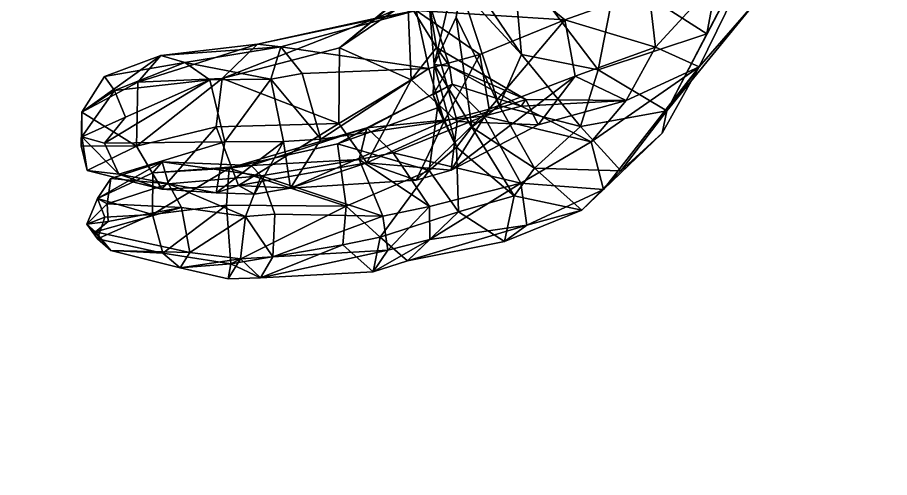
# Model space of a CAD drawing. Extents: x -49 to 48, y 0 to 189.
# Drawn here: x 34.34 to 46.64, y 109.92 to 116.4 of the extents above; entities that cross this region are included whole.
import ezdxf

# ---------------------------------------------------------------- set-up
doc = ezdxf.new("R2010")
doc.units = 0
doc.layers.add('Mesh1', color=7, linetype='CONTINUOUS')

msp = doc.modelspace()

# ---------------------------------------------------------------- meshes
at = {"layer": 'Mesh1', "color": 7}
mesh = msp.add_polyface(dxfattribs=at)
corners = [(40.055966, 117.716801, 37.049773), (40.12613, 118.419735, 36.167391), (40.213349, 118.035732, 37.342291), (40.720708, 120.459765, 32.101689), (40.593267, 116.813112, 30.329799), (40.096838, 117.873811, 28.3261), (41.103234, 119.485354, 34.213185), (40.528478, 116.410006, 32.126066), (41.325678, 117.252252, 27.824664), (41.381009, 119.631058, 26.034051), (40.406507, 119.0095, 27.115428), (40.146706, 116.610858, 34.681524), (40.221131, 115.741733, 33.26333), (40.684941, 118.330578, 42.065329), (38.992936, 118.440953, 43.3698), (38.665196, 118.856747, 42.951412), (40.498086, 119.245678, 41.25302), (40.92685, 117.590191, 42.066531), (39.304272, 117.450879, 43.400756), (38.782074, 116.615018, 42.722102), (39.418469, 118.448651, 40.718035), (39.256729, 117.336316, 40.356837), (40.265439, 117.811527, 38.820464), (40.240044, 118.918957, 39.044207), (39.910637, 116.78484, 40.290194), (40.932686, 117.280514, 38.902674), (41.377774, 118.466358, 41.431906), (40.466294, 116.71616, 41.500682), (41.640908, 117.638287, 41.465369), (40.555737, 119.222317, 38.142454), (41.846863, 117.390819, 37.836592), (41.800889, 117.196369, 37.648901), (41.123253, 117.142605, 37.853091), (40.503735, 117.318706, 37.469923), (39.789399, 116.721805, 36.043658), (39.524769, 118.983259, 26.751257), (41.672322, 117.593039, 25.849511), (41.525601, 117.553473, 25.394419), (39.334675, 118.990377, 26.334725), (39.665095, 119.42453, 17.525868), (40.172092, 118.653733, 19.123324), (42.178115, 118.40275, 18.778069), (40.75037, 119.103457, 21.218602)]
mesh.append_faces([[corners[k] for k in face] for face in [(0, 1, 2), (3, 4, 5), (6, 7, 4), (8, 9, 10), (10, 5, 8), (1, 11, 6), (6, 11, 12), (12, 7, 6), (13, 14, 15), (15, 16, 13), (13, 17, 18), (18, 14, 13), (19, 18, 17), (20, 21, 22), (22, 23, 20), (24, 25, 22), (22, 21, 24), (26, 13, 16), (17, 13, 26), (27, 17, 28), (23, 22, 2), (2, 29, 23), (25, 30, 2), (2, 22, 25), (31, 32, 33), (33, 0, 31), (34, 0, 33), (0, 2, 30), (30, 31, 0), (29, 2, 1), (34, 11, 1), (1, 0, 34), (35, 36, 37), (37, 38, 35), (39, 40, 41), (38, 37, 42)]], dxfattribs={"color": 252})
mesh = msp.add_polyface(dxfattribs=at)
corners = [(44.06003, 116.175227, 29.921888), (44.349951, 117.711146, 27.835879), (42.789759, 116.989115, 27.432044), (42.532366, 115.663973, 29.691749), (41.325678, 117.252252, 27.824664), (44.944634, 117.731631, 36.34804), (43.340874, 115.985042, 36.776812), (43.243931, 116.796146, 37.188155), (43.319283, 117.230297, 38.016036), (42.719965, 118.71383, 25.63522), (41.381009, 119.631058, 26.034051), (44.681585, 119.040544, 25.846082), (45.799573, 119.855174, 37.111967), (44.09108, 118.115634, 38.584567), (45.451994, 118.826357, 29.679885), (43.49909, 115.086901, 31.915393), (44.752309, 116.622813, 33.176393), (43.952516, 115.707065, 34.791826), (45.606507, 118.656634, 34.375852), (41.004433, 116.649059, 40.962172), (42.229378, 116.920528, 39.586791), (40.932686, 117.280514, 38.902674), (42.543862, 118.81496, 40.17285), (42.795418, 117.908474, 40.07738), (41.640908, 117.638287, 41.465369), (41.377774, 118.466358, 41.431906), (40.92685, 117.590191, 42.066531), (41.846863, 117.390819, 37.836592), (42.060593, 116.37257, 38.210211), (41.123253, 117.142605, 37.853091), (41.800889, 117.196369, 37.648901), (44.328358, 117.519445, 24.917081), (44.388135, 117.542807, 25.404151), (46.55024, 118.994558, 26.105416), (46.637921, 119.000944, 25.559859), (41.525601, 117.553473, 25.394419), (41.672322, 117.593039, 25.849511), (40.75037, 119.103457, 21.218602), (43.196372, 119.257602, 20.594357)]
mesh.append_faces([[corners[k] for k in face] for face in [(0, 1, 2), (3, 2, 4), (5, 6, 7), (7, 8, 5), (2, 9, 10), (10, 4, 2), (1, 11, 9), (9, 2, 1), (12, 5, 8), (8, 13, 12), (14, 1, 0), (14, 0, 15), (15, 16, 14), (16, 17, 5), (5, 18, 16), (19, 20, 21), (22, 23, 24), (24, 25, 22), (23, 20, 19), (19, 24, 23), (25, 24, 26), (20, 8, 27), (27, 21, 20), (8, 20, 23), (23, 13, 8), (13, 23, 22), (7, 28, 29), (29, 30, 7), (30, 27, 8), (8, 7, 30), (31, 32, 33), (33, 34, 31), (35, 36, 32), (32, 31, 35), (37, 35, 31), (38, 31, 34)]], dxfattribs={"color": 252})
mesh = msp.add_polyface(dxfattribs=at)
corners = [(40.25079, 115.978634, 35.429697), (40.433102, 115.717716, 35.043932), (40.146706, 116.610858, 34.681524), (39.789399, 116.721805, 36.043658), (40.221131, 115.741733, 33.26333), (40.204819, 115.3111, 33.835944), (41.134187, 115.160502, 31.236463), (41.449968, 115.883181, 29.835319), (40.593267, 116.813112, 30.329799), (40.528478, 116.410006, 32.126066), (41.325678, 117.252252, 27.824664), (40.096838, 117.873811, 28.3261), (40.748799, 114.859271, 32.550013), (40.932686, 117.280514, 38.902674), (39.910637, 116.78484, 40.290194), (41.004433, 116.649059, 40.962172), (38.782074, 116.615018, 42.722102), (40.466294, 116.71616, 41.500682), (39.474911, 116.757946, 40.805529), (40.92685, 117.590191, 42.066531), (41.640908, 117.638287, 41.465369), (39.256729, 117.336316, 40.356837), (42.060593, 116.37257, 38.210211), (40.86086, 115.883917, 39.352019), (39.965787, 116.50334, 39.124472), (41.123253, 117.142605, 37.853091), (38.884591, 115.975122, 38.438033), (39.848626, 116.629208, 36.961905), (40.503735, 117.318706, 37.469923), (39.400948, 116.393042, 38.725451), (38.058477, 115.989212, 40.626086), (40.145413, 115.686593, 39.926394), (38.876622, 114.90728, 38.010375), (39.896729, 115.526799, 36.583556), (37.728787, 116.028152, 40.250056), (40.361836, 114.943428, 39.811278), (40.543591, 114.937763, 36.633051), (40.470738, 115.464496, 35.018263), (41.444779, 115.152706, 35.369544), (41.509663, 115.245296, 35.559271)]
mesh.append_faces([[corners[k] for k in face] for face in [(0, 1, 2), (2, 3, 0), (4, 2, 1), (1, 5, 4), (6, 7, 8), (8, 9, 6), (7, 10, 11), (11, 8, 7), (12, 6, 9), (9, 4, 12), (13, 14, 15), (16, 17, 18), (19, 17, 16), (20, 15, 17), (17, 15, 14), (14, 18, 17), (18, 14, 21), (22, 23, 24), (24, 25, 22), (26, 27, 28), (28, 29, 26), (30, 24, 31), (26, 32, 33), (33, 27, 26), (25, 24, 29), (29, 28, 25), (34, 29, 24), (23, 31, 24), (35, 31, 23), (27, 33, 0), (0, 3, 27), (0, 33, 36), (28, 27, 3), (37, 1, 38), (5, 1, 37), (1, 0, 39)]], dxfattribs={"color": 252})
mesh = msp.add_polyface(dxfattribs=at)
corners = [(42.789759, 116.989115, 27.432044), (42.532366, 115.663973, 29.691749), (44.06003, 116.175227, 29.921888), (41.325678, 117.252252, 27.824664), (41.449968, 115.883181, 29.835319), (43.49909, 115.086901, 31.915393), (42.28174, 114.867701, 31.200591), (41.134187, 115.160502, 31.236463), (42.30111, 113.688174, 33.670134), (42.848707, 114.240474, 33.031065), (41.634511, 114.280063, 32.375208), (41.34718, 113.88837, 32.930308), (40.748799, 114.859271, 32.550013), (42.923787, 115.233341, 35.955794), (43.952516, 115.707065, 34.791826), (42.431618, 114.65063, 35.308001), (43.432264, 114.773708, 33.681074), (44.752309, 116.622813, 33.176393), (42.060593, 116.37257, 38.210211), (42.204445, 115.576282, 37.929648), (40.996087, 115.112387, 39.20103), (40.86086, 115.883917, 39.352019), (41.686326, 114.892444, 37.341456), (40.459893, 114.253188, 38.611453), (41.509663, 115.245296, 35.559271), (40.543591, 114.937763, 36.633051), (43.340874, 115.985042, 36.776812), (43.243931, 116.796146, 37.188155), (41.439496, 114.067898, 35.604689), (42.60809, 113.977443, 34.441286), (40.92064, 115.012653, 35.418669), (41.444779, 115.152706, 35.369544), (44.944634, 117.731631, 36.34804)]
mesh.append_faces([[corners[k] for k in face] for face in [(0, 1, 2), (3, 4, 1), (5, 2, 1), (1, 6, 5), (6, 1, 4), (4, 7, 6), (8, 9, 10), (10, 11, 8), (11, 10, 12), (13, 14, 15), (10, 6, 7), (9, 5, 6), (6, 10, 9), (5, 16, 14), (14, 17, 5), (18, 19, 20), (20, 21, 18), (19, 22, 23), (22, 13, 24), (24, 25, 22), (13, 22, 19), (19, 26, 13), (26, 19, 18), (18, 27, 26), (28, 15, 29), (15, 28, 30), (30, 31, 15), (31, 24, 13), (13, 15, 31), (14, 13, 26), (26, 32, 14), (14, 16, 29), (29, 15, 14), (16, 9, 8), (8, 29, 16), (9, 16, 5)]], dxfattribs={"color": 252})
mesh = msp.add_polyface(dxfattribs=at)
corners = [(38.279064, 116.587498, 43.150596), (38.782074, 116.615018, 42.722102), (37.997483, 116.690015, 42.313915), (40.145413, 115.686593, 39.926394), (38.357759, 115.615883, 41.049666), (38.058477, 115.989212, 40.626086), (37.462869, 114.036125, 39.741301), (38.191945, 113.99932, 40.179705), (39.270909, 114.355789, 38.164237), (38.876622, 114.90728, 38.010375), (37.231339, 115.541634, 39.721373), (38.884591, 115.975122, 38.438033), (39.400948, 116.393042, 38.725451), (37.728787, 116.028152, 40.250056), (37.145509, 114.863441, 39.393912), (39.965787, 116.50334, 39.124472), (36.702832, 115.770014, 41.590677), (36.367863, 115.868365, 41.014723), (37.915643, 115.535981, 41.352011), (37.054856, 115.526812, 41.770769), (38.095456, 114.656289, 41.264514), (37.267579, 114.649904, 41.598467), (37.684762, 113.910996, 40.546935), (37.148198, 113.932878, 40.847144), (36.380562, 113.984491, 40.376852), (36.040772, 115.490748, 40.476767), (38.620156, 114.690208, 40.914992), (37.780407, 114.172635, 36.438413), (39.163388, 114.401661, 36.183516), (39.496411, 113.602612, 36.319769), (37.329953, 114.281445, 35.335996), (38.858635, 114.620968, 34.852446), (39.270718, 114.849338, 35.564554), (37.63823, 114.318257, 36.040968), (38.976162, 113.742656, 34.332377), (36.384832, 114.368499, 36.229311), (36.475568, 114.057349, 36.749746), (37.559536, 113.599095, 36.777647), (36.253118, 114.213614, 35.624803)]
mesh.append_faces([[corners[k] for k in face] for face in [(0, 1, 2), (3, 4, 5), (6, 7, 8), (8, 9, 6), (10, 11, 12), (12, 13, 10), (9, 11, 10), (10, 14, 9), (14, 6, 9), (15, 5, 13), (5, 16, 17), (17, 13, 5), (18, 19, 16), (16, 5, 18), (18, 20, 21), (21, 19, 18), (20, 22, 23), (23, 21, 20), (23, 22, 6), (6, 24, 23), (25, 10, 13), (22, 7, 6), (7, 22, 20), (20, 26, 7), (26, 20, 18), (18, 4, 26), (4, 18, 5), (27, 28, 29), (30, 31, 32), (32, 33, 30), (34, 31, 30), (28, 27, 33), (33, 32, 28), (35, 33, 27), (36, 27, 37), (38, 30, 33)]], dxfattribs={"color": 252})
mesh = msp.add_polyface(dxfattribs=at)
corners = [(35.869114, 114.99924, 42.261084), (35.570015, 114.632945, 42.121775), (35.253212, 114.720615, 41.956232), (35.712384, 115.372669, 42.045492), (35.773186, 114.193141, 41.462496), (35.327084, 114.244022, 41.28657), (35.254143, 115.070697, 41.314844), (35.570759, 115.573428, 41.466204), (35.244595, 114.595492, 41.001749), (36.380562, 113.984491, 40.376852), (37.462869, 114.036125, 39.741301), (37.145509, 114.863441, 39.393912), (36.024373, 114.588442, 40.137354), (37.231339, 115.541634, 39.721373), (36.040772, 115.490748, 40.476767), (37.728787, 116.028152, 40.250056), (36.367863, 115.868365, 41.014723), (36.702832, 115.770014, 41.590677), (37.054856, 115.526812, 41.770769), (37.267579, 114.649904, 41.598467), (37.148198, 113.932878, 40.847144), (37.780407, 114.172635, 36.438413), (36.475568, 114.057349, 36.749746), (36.384832, 114.368499, 36.229311), (37.329953, 114.281445, 35.335996), (36.253118, 114.213614, 35.624803), (36.246911, 113.62673, 35.152849), (37.63823, 114.318257, 36.040968), (35.474924, 113.851578, 35.935674), (35.660944, 114.131592, 36.260358), (35.611726, 113.775207, 36.641851)]
mesh.append_faces([[corners[k] for k in face] for face in [(0, 1, 2), (2, 3, 0), (4, 5, 2), (2, 1, 4), (3, 2, 6), (6, 7, 3), (2, 5, 8), (8, 6, 2), (9, 10, 11), (11, 12, 9), (13, 14, 12), (12, 11, 13), (15, 16, 14), (6, 14, 16), (16, 7, 6), (17, 3, 7), (7, 16, 17), (18, 0, 3), (3, 17, 18), (18, 19, 1), (1, 0, 18), (20, 9, 4), (4, 19, 20), (1, 19, 4), (5, 4, 9), (5, 9, 12), (12, 8, 5), (12, 14, 6), (6, 8, 12), (21, 22, 23), (24, 25, 26), (27, 23, 25), (28, 25, 23), (23, 29, 28), (22, 30, 29), (29, 23, 22)]], dxfattribs={"color": 252})
mesh = msp.add_polyface(dxfattribs=at)
corners = [(40.748799, 114.859271, 32.550013), (40.532922, 114.573505, 33.022715), (41.34718, 113.88837, 32.930308), (40.221131, 115.741733, 33.26333), (40.204819, 115.3111, 33.835944), (41.134187, 115.160502, 31.236463), (41.634511, 114.280063, 32.375208), (40.459893, 114.253188, 38.611453), (41.686326, 114.892444, 37.341456), (40.543591, 114.937763, 36.633051), (39.270909, 114.355789, 38.164237), (40.145413, 115.686593, 39.926394), (40.361836, 114.943428, 39.811278), (38.620156, 114.690208, 40.914992), (38.357759, 115.615883, 41.049666), (39.965966, 114.111748, 39.12818), (38.191945, 113.99932, 40.179705), (40.996087, 115.112387, 39.20103), (42.204445, 115.576282, 37.929648), (39.896729, 115.526799, 36.583556), (38.876622, 114.90728, 38.010375), (40.86086, 115.883917, 39.352019), (41.509663, 115.245296, 35.559271), (40.25079, 115.978634, 35.429697), (41.439496, 114.067898, 35.604689), (40.153191, 113.736263, 36.052642), (39.641743, 114.49435, 35.926962), (40.92064, 115.012653, 35.418669), (38.858635, 114.620968, 34.852446), (40.265435, 115.127964, 34.143206), (40.470738, 115.464496, 35.018263), (39.270718, 114.849338, 35.564554), (38.976162, 113.742656, 34.332377), (40.146142, 114.246875, 33.552603), (39.163388, 114.401661, 36.183516), (40.56268, 113.665546, 33.585787), (41.444779, 115.152706, 35.369544), (40.433102, 115.717716, 35.043932)]
mesh.append_faces([[corners[k] for k in face] for face in [(0, 1, 2), (1, 0, 3), (3, 4, 1), (5, 0, 6), (7, 8, 9), (9, 10, 7), (11, 12, 13), (13, 14, 11), (15, 7, 10), (10, 16, 15), (12, 15, 16), (16, 13, 12), (7, 17, 18), (10, 9, 19), (19, 20, 10), (21, 17, 12), (17, 7, 15), (15, 12, 17), (9, 22, 23), (24, 25, 26), (26, 27, 24), (28, 29, 30), (30, 31, 28), (28, 32, 33), (33, 29, 28), (27, 26, 31), (31, 30, 27), (26, 34, 31), (34, 26, 25), (29, 33, 1), (1, 4, 29), (35, 2, 1), (1, 33, 35), (36, 27, 30), (30, 29, 4), (22, 36, 37)]], dxfattribs={"color": 252})
mesh = msp.add_polyface(dxfattribs=at)
corners = [(39.841397, 112.97253, 34.988227), (41.210381, 113.244838, 34.385951), (40.56268, 113.665546, 33.585787), (39.45998, 113.307773, 34.404116), (41.439496, 114.067898, 35.604689), (41.527367, 113.476101, 35.164519), (40.157822, 113.273106, 35.710257), (40.153191, 113.736263, 36.052642), (39.496411, 113.602612, 36.319769), (37.97255, 113.632367, 36.720922), (37.780407, 114.172635, 36.438413), (39.563984, 113.121761, 35.961444), (37.945854, 113.027035, 36.293634), (37.769104, 112.731457, 35.488924), (39.358216, 112.816257, 35.187689), (38.930008, 113.196735, 34.517104), (37.353497, 112.928052, 35.011778), (37.329953, 114.281445, 35.335996), (37.291584, 113.757496, 34.87108), (38.976162, 113.742656, 34.332377), (40.146142, 114.246875, 33.552603), (39.163388, 114.401661, 36.183516), (42.30111, 113.688174, 33.670134), (41.34718, 113.88837, 32.930308), (42.60809, 113.977443, 34.441286), (37.314381, 112.718663, 35.610159), (37.489186, 113.00015, 36.426359), (37.559536, 113.599095, 36.777647)]
mesh.append_faces([[corners[k] for k in face] for face in [(0, 1, 2), (2, 3, 0), (4, 5, 6), (6, 7, 4), (8, 9, 10), (8, 11, 12), (12, 9, 8), (13, 14, 15), (15, 16, 13), (11, 14, 13), (13, 12, 11), (5, 1, 0), (0, 6, 5), (17, 18, 19), (16, 15, 19), (19, 18, 16), (3, 2, 20), (20, 19, 3), (7, 8, 21), (7, 6, 11), (11, 8, 7), (6, 0, 14), (14, 11, 6), (14, 0, 3), (3, 15, 14), (15, 3, 19), (1, 22, 23), (23, 2, 1), (22, 1, 5), (5, 24, 22), (24, 5, 4), (25, 13, 16), (13, 25, 26), (26, 12, 13), (12, 26, 27), (27, 9, 12), (9, 27, 10)]], dxfattribs={"color": 252})
mesh = msp.add_polyface(dxfattribs=at)
corners = [(35.625906, 113.528381, 36.636385), (35.444707, 113.382027, 36.392252), (35.324121, 113.491592, 36.255445), (35.611726, 113.775207, 36.641851), (35.663541, 113.11824, 35.890352), (35.471399, 113.283035, 35.746317), (35.474924, 113.851578, 35.935674), (35.660944, 114.131592, 36.260358), (35.574472, 113.589927, 35.664846), (37.559536, 113.599095, 36.777647), (36.657788, 113.723578, 36.819723), (36.475568, 114.057349, 36.749746), (37.489186, 113.00015, 36.426359), (36.775872, 113.088583, 36.469366), (37.314381, 112.718663, 35.610159), (36.63638, 112.874296, 35.754751), (37.353497, 112.928052, 35.011778), (36.396134, 113.081435, 35.269811), (37.291584, 113.757496, 34.87108), (36.246911, 113.62673, 35.152849), (37.329953, 114.281445, 35.335996), (36.253118, 114.213614, 35.624803), (26.495055, 111.020158, 5.705527), (26.668841, 113.011445, 3.219763), (26.631396, 110.141854, 3.518862), (26.630101, 109.916253, 5.620719), (25.305513, 110.776208, -0.087207), (26.420165, 114.039605, 3.613959), (26.529719, 112.271791, 5.32857), (25.921973, 113.459024, -0.368789)]
mesh.append_faces([[corners[k] for k in face] for face in [(0, 1, 2), (2, 3, 0), (4, 5, 2), (2, 1, 4), (3, 2, 6), (6, 7, 3), (2, 5, 8), (8, 6, 2), (9, 10, 11), (9, 12, 13), (13, 10, 9), (12, 14, 15), (15, 13, 12), (15, 14, 16), (16, 17, 15), (17, 16, 18), (18, 19, 17), (19, 18, 20), (10, 0, 3), (3, 11, 10), (10, 13, 1), (1, 0, 10), (13, 15, 4), (4, 1, 13), (4, 15, 17), (17, 5, 4), (5, 17, 19), (19, 8, 5), (19, 21, 6), (6, 8, 19), (22, 23, 24), (24, 25, 22), (26, 24, 23), (27, 23, 22), (22, 28, 27), (29, 23, 27)]], dxfattribs={"color": 252})

doc.saveas('drawing.dxf')
